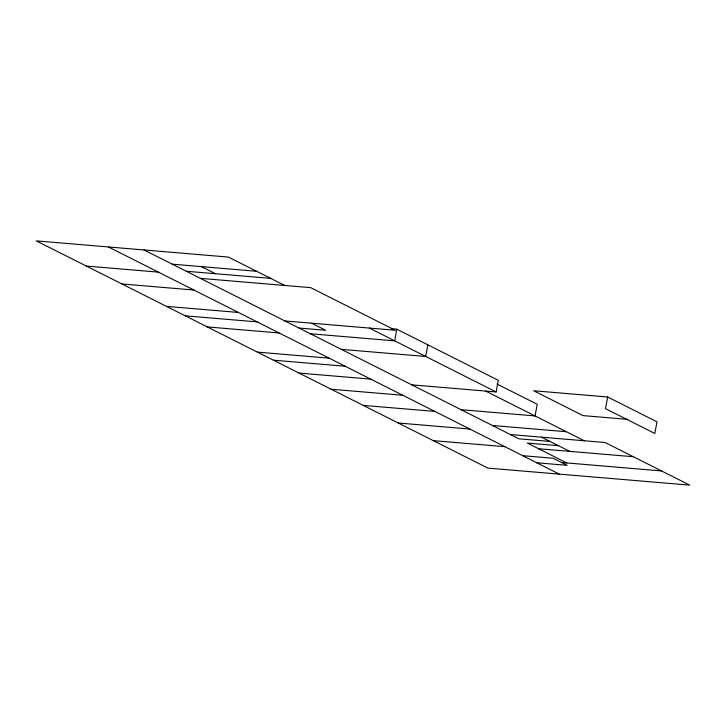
<?xml version="1.0" encoding="UTF-8"?>
<svg xmlns="http://www.w3.org/2000/svg" width="726" height="726" viewBox="0 0 726 726"><rect width="100%" height="100%" fill="white"/><g stroke="black" fill="none" stroke-linecap="round" stroke-linejoin="round"><path stroke-width="1.09" d="M391.205 328.733L396.832 329.205L394.681 340.848L310.311 333.733M427.832 344.823L425.681 356.466L341.311 349.351M411.76 384.844L496.13 391.958L498.29 380.324L396.832 329.205M607.653 396.986L605.502 408.629L654.816 433.476L656.976 421.833L607.653 396.986L533.674 390.751L582.987 415.599L627.827 419.383M398.275 423.013L469.804 429.03M172.216 264.155L256.587 271.27M186.31 271.261L270.68 278.367M86.358 266.061L158.395 272.132M200.394 278.357L310.728 287.659L395.271 330.257L284.946 320.956M121.923 283.957L193.906 290.028M166.499 306.39L238.418 312.452M185.275 315.837L257.167 321.899M299.03 328.052L325.684 330.294L311.599 323.197M207.309 326.918L279.156 332.98M257.385 352.119L329.159 358.172M273.393 360.178L345.149 366.222M299.021 373.073L370.741 379.117M331.129 389.227L402.794 395.271M461.083 409.691L535.071 415.934L537.222 404.291L496.965 384.009M363.236 405.38L434.856 411.415M492.428 425.481L566.416 431.725M510.396 434.538L605.157 442.533L689.7 485.122L487.899 468.107L36.3 240.878L228.4 257.077L284.764 285.472M550.009 441.426L518.854 438.803L144.029 249.962M558.457 445.682L527.312 443.06L566.761 462.934M538.583 448.741L633.335 456.727M433.313 440.646L504.824 446.671M522.693 455.674L553.121 458.242L567.206 465.339L536.786 462.771M561.57 462.498L661.522 470.929M369.316 328.061L496.13 391.958M485.748 391.087L584.385 440.782M541.551 437.17L569.738 451.363M201.383 266.614L215.477 273.72M108.419 246.958L559.329 474.132"/></g></svg>
